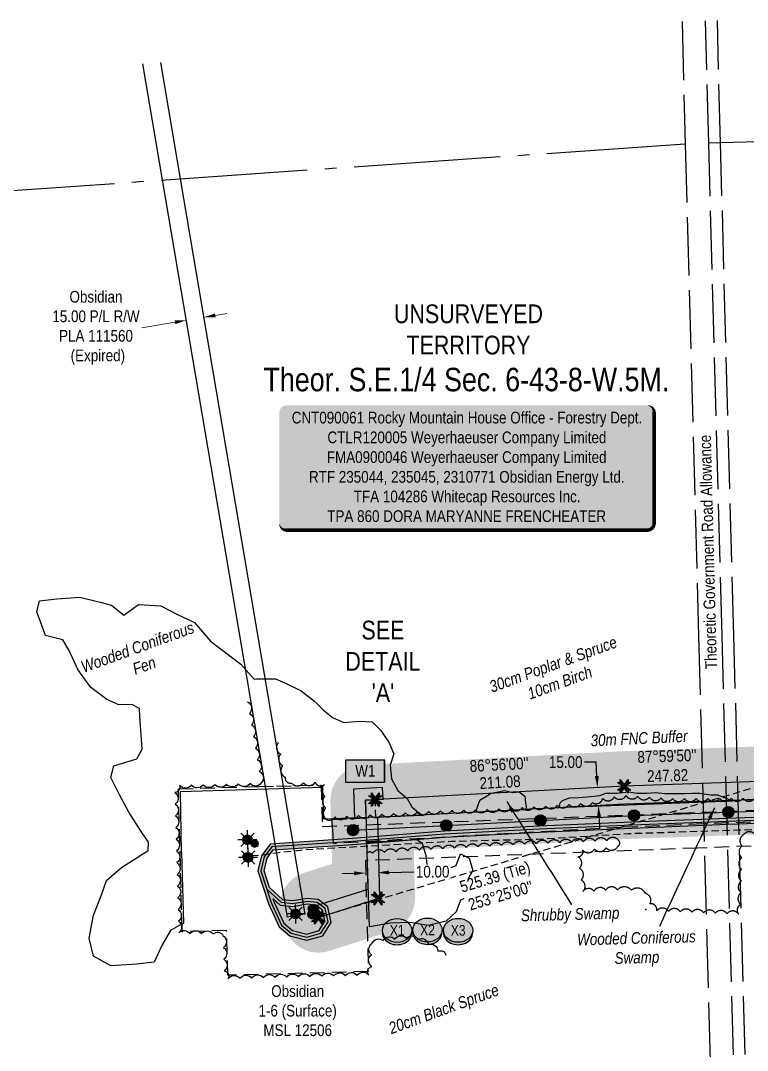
# Model space of a CAD drawing. Extents: x 623750 to 628258, y 5836052 to 5839376.
# Drawn here: x 625323 to 625943, y 5837167 to 5838045 of the extents above; entities that cross this region are included whole.
import ezdxf
from ezdxf.enums import TextEntityAlignment as Align

# ---------------------------------------------------------------- set-up
doc = ezdxf.new("R2010")
doc.units = 0
doc.header["$LTSCALE"] = 5
doc.header["$PDSIZE"] = 0.5
for name, pattern in [('0', [1, 1, 0]), ('foc-ACCESSROAD', [3.75, 2.5, -1.25]), ('foc-FLOWLINE', [3.75, 2.5, -1.25]), ('foc-QUARTERLINE', [33, 25, -3, 2, -3]), ('foc-TIELINE', [1.875, 1.25, -0.625]), ('foc-TRAV', [1.875, 1.25, -0.625]), ('foc-UNSURVEYED', [12.5, 10, -2.5]), ('POWERLINE5', [7.8, 2.4, -0.6, 0.6, -0.6, 0.6, -0.6, 2.4]), ('UG_PIPE', [1.875, 1.25, -0.625])]:
    doc.linetypes.add(name, pattern=pattern)
doc.layers.get('Defpoints').update_dxf_attribs({"color": 9})
for name, color, linetype in [('AS-PIPE-UG', 44, 'UG_PIPE'), ('AS-POWER', 104, 'foc-POWER'), ('AS-POWER-EXISTING', 72, 'POWERLINE5'), ('AS-ROADS', 254, 'Continuous'), ('AS-SURFACE IMPACT', 7, 'Continuous'), ('AS-SYMBOL', 7, 'Continuous'), ('C-AR', 13, 'foc-ACCESSROAD'), ('C-RW', 13, 'Continuous'), ('C-SYMBOL', 7, 'Continuous'), ('DETAIL-T', 7, 'Continuous'), ('F-EZE', 190, 'foc-FLOWLINE'), ('L-BD', 7, 'Continuous'), ('L-MON', 1, 'Continuous'), ('L-ROAD-T', 7, 'Continuous'), ('L-SECLBL', 7, 'Continuous'), ('L-SECQ', 8, 'foc-QUARTERLINE'), ('L-TIE', 7, 'foc-TIELINE'), ('L-UNS-T', 3, 'Continuous'), ('L-USEC', 7, 'foc-UNSURVEYED'), ('P-BUFFER-H 30m', 51, 'Continuous'), ('P-BUFFER-T', 40, 'Continuous'), ('P-CROSSINGS', 250, 'Continuous'), ('P-PROPOSED', 10, 'Continuous'), ('P-PROPOSED-H', 21, 'Continuous'), ('P-TEMP-BLOCKS', 250, 'Continuous'), ('P-TEMP-H', 41, 'Continuous'), ('P-TEMP_WORKSPACE', 46, 'Continuous'), ('P-TRAV', 4, 'foc-TRAV'), ('P-TXT', 4, 'Continuous'), ('Stick_Nest', 7, 'Continuous'), ('T-BUSH', 110, '0'), ('T-BUSH-T', 110, 'Continuous'), ('WETLAND', 143, 'Continuous')]:
    doc.layers.add(name, color=color, linetype=linetype)
doc.layers.add('C-RW-T', color=13, linetype='Continuous', lineweight=9)
doc.styles.add('175L', font='ARIALN.TTF', dxfattribs={"height": 20})
doc.styles.add('80', font='ARIALN.TTF', dxfattribs={"height": 10})
doc.styles.add('80CG', font='ARIALN.TTF', dxfattribs={"height": 10})
doc.styles.add('80L', font='ARIALN.TTF', dxfattribs={"height": 10})
doc.styles.add('80LS', font='ARIALNI.TTF', dxfattribs={"height": 10})
doc.styles.add('Crossing', font='ARIALN.TTF', dxfattribs={"height": 10})
doc.styles.add('foc-LtypeFont', font='ARIALN.TTF', dxfattribs={"height": 7.35})
doc.linetypes.add('foc-POWER', pattern='A,6,-1,["P",foc-LtypeFont,S=0.2,R=0,X=-0.625,Y=-0.75],-1.24,4', length=12.24)
doc.dimstyles.new('Compass 5 000', dxfattribs={"dimscale": 5, "dimtxt": 9, "dimasz": 2, "dimexe": 0.2, "dimexo": 0.0625, "dimgap": 0.5, "dimtad": 0, "dimtih": 1, "dimtoh": 1, "dimzin": 0, "dimdsep": 46, "dimtxsty": '80CG', "dimcen": 0.1, "dimse1": 1, "dimse2": 1, "dimclrd": 256, "dimclrt": 256, "dimaunit": 1, "dimadec": 4, "dimazin": 0, "dimtfac": 0.06, "dimtofl": 0, "dimtmove": 0, "dimatfit": 1, "dimfxl": 0.2, "dimtolj": 1, "dimtzin": 0, "dimlwd": -1, "dimarcsym": 0})

# ---------------------------------------------------------------- blocks, each defined once
blk = doc.blocks.new('LABEL_ROAD_THEORETIC')
at = {"layer": 'L-ROAD-T', "style": '80L'}
blk.add_text('Theoretic Government Road Allowance', height=10, dxfattribs=at).set_placement((0, 0), align=Align.MIDDLE_CENTER)
blk = doc.blocks.new('POWERPOLE')
h = blk.add_hatch(color=255)
edge = h.paths.add_edge_path()
edge.add_arc((0, 0), 0.96, 0, 360)
at = {"linetype": 'Continuous'}
for p, q in [((0.68, -0.68), (-0.68, 0.68)), ((-0.68, -0.68), (0.68, 0.68))]:
    blk.add_line(p, q, dxfattribs=at)
blk.add_circle((0, 0), 0.96, dxfattribs=at)
blk = doc.blocks.new('*U426')
h = blk.add_hatch(color=255)
edge = h.paths.add_edge_path()
edge.add_line((-154, -54), (154, -54))
edge.add_arc((154, -48), 6, 270, 360)
edge.add_line((160, -48), (160, 46.5))
edge.add_arc((154, 46.5), 6, 0, 90)
edge.add_line((154, 52.5), (-154, 52.5))
edge.add_arc((-154, 46.5), 6, 90, 180)
edge.add_line((-160, 46.5), (-160, -48))
edge.add_arc((-154, -48), 6, 180, 270)
at = {"color": 44, "flags": 128}
blk.add_lwpolyline([(-154, -54, 3, 3, 0), (154, -54, 3, 3, 0.414214), (160, -48, 3, 3, 0), (160, 46.5, 3, 0, 0.414214), (154, 52.5, 0, 0, 0), (-154, 52.5, 0, 0, 0.414214), (-160, 46.5, 0, 0, 0), (-160, -48, 0, 3, 0.414214)], format="xyseb", close=True, dxfattribs=at)
at = {"color": 44, "style": '80'}
blk.add_attdef('ENTER_TEXT_001', (-35.99, -5), '', height=10, dxfattribs=at)
blk = doc.blocks.new('GAS')
h = blk.add_hatch(color=255)
h.dxf.hatch_style = 1
edge = h.paths.add_edge_path()
edge.add_arc((0, 0), 0.9, 0, 360)
for p, q in [((-0.81, 0), (-1.62, 0)), ((-0.57, 0.57), (-1.14, 1.14)), ((0, 0.81), (0, 1.62)), ((0.57, 0.57), (1.14, 1.14)), ((1.62, 0), (0.81, 0)), ((-0.57, -0.57), (-1.14, -1.14)), ((0, -0.81), (0, -1.62)), ((1.14, -1.14), (0.57, -0.57))]:
    blk.add_line(p, q)
blk.add_circle((0, 0), 0.8)
blk = doc.blocks.new('RISER')
h = blk.add_hatch(color=255)
h.dxf.hatch_style = 1
edge = h.paths.add_edge_path()
edge.add_arc((0, 0), 0.7, 0, 360)
blk.add_hatch(color=48).paths.add_polyline_path([(0.58, -0.15), (-0.58, -0.15, 0.774597)])
at = {"color": 48}
blk.add_line((-0.58, -0.15), (0.58, -0.15), dxfattribs=at)
blk.add_circle((0, 0), 0.6, dxfattribs=at)
blk = doc.blocks.new('PIG')
h = blk.add_hatch(color=255)
h.dxf.hatch_style = 1
edge = h.paths.add_edge_path()
edge.add_arc((0, 0), 0.85, 0, 360)
at = {"layer": 'AS-SYMBOL'}
h = blk.add_hatch(color=48, dxfattribs=at)
h.dxf.hatch_style = 1
h.paths.add_polyline_path([(-0.1, 0, 1), (-0.55, 0, 1)])
h = blk.add_hatch(color=48, dxfattribs=at)
h.dxf.hatch_style = 1
h.paths.add_polyline_path([(0.1, 0, 1), (0.55, 0, 1)])
at = {"layer": 'AS-SYMBOL', "color": 48}
for centre, radius in [((0, 0), 0.75), ((-0.33, 0), 0.225), ((0.33, 0), 0.225)]:
    blk.add_circle(centre, radius, dxfattribs=at)
blk = doc.blocks.new('*D437')
at = {"layer": 'C-RW-T', "transparency": 16777216}
for p, q in [((625454.7, 5837787.7), (625426.49, 5837782.92)), ((625489.2, 5837793.55), (625499.06, 5837795.23))]:
    blk.add_line(p, q, dxfattribs=at)
for points in [[(625454.42, 5837789.35), (625454.98, 5837786.06), (625464.56, 5837789.38)], [(625488.93, 5837795.2), (625489.48, 5837791.91), (625479.34, 5837791.88)]]:
    blk.add_solid(points, dxfattribs=at)
at = {"layer": 'Defpoints', "color": 0, "transparency": 16777216}
for p in [(625479.34, 5837791.88), (625499.92, 5837580.78), (625514.71, 5837583.28)]:
    blk.add_point(p, dxfattribs=at)
at = {"layer": 'C-RW-T', "transparency": 16777216, "insert": (625387.4, 5837782.92), "char_height": 10, "attachment_point": 5, "style": '80CG'}
blk.add_mtext('\\A1;Obsidian\\P15.00 P/L R/W\\PPLA 111560\\P (Expired) ', dxfattribs=at)
blk = doc.blocks.new('*D438')
at = {"layer": 'Defpoints', "color": 0, "transparency": 16777216}
for p in [(625627.54, 5837318.09), (625617.76, 5837309.68), (625627.76, 5837309.95)]:
    blk.add_point(p, dxfattribs=at)
at = {"layer": 'P-TXT', "transparency": 16777216}
for p, q in [((625607.55, 5837317.55), (625597.55, 5837317.28)), ((625637.53, 5837318.36), (625658.75, 5837318.93))]:
    blk.add_line(p, q, dxfattribs=at)
for points in [[(625607.5, 5837319.22), (625607.59, 5837315.89), (625617.55, 5837317.82)], [(625637.49, 5837320.02), (625637.58, 5837316.69), (625627.54, 5837318.09)]]:
    blk.add_solid(points, dxfattribs=at)
at = {"layer": 'P-TXT', "transparency": 16777216, "insert": (625674.69, 5837318.93), "char_height": 10, "attachment_point": 5, "style": '80CG', "bg_fill": 3, "box_fill_scale": 1.1, "bg_fill_color": 256, "bg_fill_true_color": 13158600, "bg_fill_transparency": 0}
blk.add_mtext('\\A1;10.00', dxfattribs=at)
blk = doc.blocks.new('TEMP')
h = blk.add_hatch(color=255)
h.dxf.hatch_style = 1
h.paths.add_polyline_path([(0, 0.25), (-0.67, 1.15), (-0.67, 0.67), (-1.15, 0.67), (-0.25, 0), (-1.15, -0.67), (-0.67, -0.67), (-0.67, -1.15), (0, -0.25), (0.67, -1.15), (0.67, -0.67), (1.15, -0.67), (0.25, 0), (1.15, 0.67), (0.67, 0.67), (0.67, 1.15)])
h.paths.add_polyline_path([(0.57, 0.85), (0.57, 0.57), (0.85, 0.57), (0.08, 0), (0.85, -0.57), (0.57, -0.57), (0.57, -0.85), (0, -0.08), (-0.57, -0.85), (-0.57, -0.57), (-0.85, -0.57), (-0.08, 0), (-0.85, 0.57), (-0.57, 0.57), (-0.57, 0.85), (0, 0.08)], flags=16)
h = blk.add_hatch(color=1)
h.dxf.hatch_style = 1
h.paths.add_polyline_path([(0, 0.08), (-0.57, 0.85), (-0.57, 0.57), (-0.85, 0.57), (-0.08, 0), (-0.85, -0.57), (-0.57, -0.57), (-0.57, -0.85), (0, -0.08), (0.57, -0.85), (0.57, -0.57), (0.85, -0.57), (0.08, 0), (0.85, 0.57), (0.57, 0.57), (0.57, 0.85)])
at = {"color": 1}
for p, q in [((-0.08, 0), (0.08, 0)), ((0, 0.08), (0, -0.08))]:
    blk.add_line(p, q, dxfattribs=at)
at = {"color": 255, "flags": 128}
blk.add_lwpolyline([(-0.25, 0), (-1.15, 0.67), (-0.67, 0.67), (-0.67, 1.15), (0, 0.25), (0.67, 1.15), (0.67, 0.67), (1.15, 0.67), (0.25, 0), (1.15, -0.67), (0.67, -0.67), (0.67, -1.15), (0, -0.25), (-0.67, -1.15), (-0.67, -0.67), (-1.15, -0.67)], close=True, dxfattribs=at)
at = {"color": 1, "flags": 128}
blk.add_lwpolyline([(-0.08, 0), (-0.85, 0.57), (-0.57, 0.57), (-0.57, 0.85), (0, 0.08), (0.57, 0.85), (0.57, 0.57), (0.85, 0.57), (0.08, 0), (0.85, -0.57), (0.57, -0.57), (0.57, -0.85), (0, -0.08), (-0.57, -0.85), (-0.57, -0.57), (-0.85, -0.57)], close=True, dxfattribs=at)
blk = doc.blocks.new('xing2')
h = blk.add_hatch(color=50)
h.dxf.hatch_style = 1
edge = h.paths.add_edge_path()
edge.add_ellipse((0, 0), major_axis=(-12.5, 0), ratio=0.816297, start_angle=0, end_angle=360)
h = blk.add_hatch(color=250)
h.dxf.hatch_style = 1
edge = h.paths.add_edge_path()
edge.add_ellipse((0, -2.05), major_axis=(-12.5, 0), ratio=0.816297, start_angle=0, end_angle=180)
edge.add_line((12.5, -2.05), (12.5, 0))
edge.add_ellipse((0, 0), major_axis=(-12.5, 0), ratio=0.816297, start_angle=0, end_angle=180, ccw=False)
edge.add_line((-12.5, 0), (-12.5, -2.05))
at = {"color": 250}
blk.add_ellipse((0, 0), major_axis=(-12.5, 0), ratio=0.816297, dxfattribs=at)
blk.add_ellipse((0, -2.05), major_axis=(-12.5, 0), ratio=0.816297, start_param=0, end_param=3.141593, dxfattribs=at)
at = {"color": 250, "style": 'Crossing'}
blk.add_attdef('CROSSING', text='', height=9, dxfattribs=at).set_placement((0.09, 0.02), align=Align.MIDDLE_CENTER)
at = {"color": 250, "style": 'Crossing', "flags": 1}
for tag, p in [('OWNER', (0.09, -12.49)), ('DESCRIPTION', (0.09, -25.77)), ('LOCATION', (0.09, -39.3)), ('DWG_REF', (0.09, -52.84))]:
    blk.add_attdef(tag, text='', height=9, dxfattribs=at).set_placement(p, align=Align.MIDDLE_CENTER)
blk = doc.blocks.new('Temporary Area')
h = blk.add_hatch(color=191)
h.dxf.hatch_style = 1
h.paths.add_polyline_path([(-16.83, -9.44), (16.33, -9.44), (16.33, 9.05), (-16.83, 9.05)])
at = {"color": 250}
for points in [[(-17.03, -9.64), (16.53, -9.64), (16.53, 9.25), (-17.03, 9.25)], [(-16.93, -9.54), (16.43, -9.54), (16.43, 9.15), (-16.93, 9.15)]]:
    blk.add_lwpolyline(points, close=True, dxfattribs=at)
at = {"color": 250, "style": '80L'}
blk.add_attdef('TEMPORARY', text='', height=9, dxfattribs=at).set_placement((0, -0.15), align=Align.MIDDLE_CENTER)
blk = doc.blocks.new('*D568')
at = {"layer": 'Defpoints', "color": 0, "transparency": 16777216}
for p in [(625808.38, 5837390.21), (625815.35, 5837390.59), (625809.18, 5837375.24)]:
    blk.add_point(p, dxfattribs=at)
at = {"layer": 'P-TXT', "transparency": 16777216}
for p, q in [((625814.18, 5837412.41), (625804.18, 5837412.41)), ((625814.82, 5837400.57), (625814.18, 5837412.41)), ((625816.69, 5837365.63), (625817.23, 5837355.64))]:
    blk.add_line(p, q, dxfattribs=at)
for points in [[(625816.48, 5837400.66), (625813.15, 5837400.48), (625815.35, 5837390.59)], [(625818.35, 5837365.72), (625815.03, 5837365.54), (625816.16, 5837375.61)]]:
    blk.add_solid(points, dxfattribs=at)
at = {"layer": 'P-TXT', "transparency": 16777216, "insert": (625788.25, 5837412.41), "char_height": 10, "attachment_point": 5, "style": '80CG'}
blk.add_mtext('\\A1;15.00', dxfattribs=at)

msp = doc.modelspace()

# ---------------------------------------------------------------- hatches: boundary and pattern name
at = {"layer": 'AS-ROADS'}
h = msp.add_hatch(color=256, dxfattribs=at)
h.dxf.hatch_style = 1
h.paths.add_polyline_path([(626186.998, 5837397.854), (626180.38, 5837386.864), (626166.828, 5837378.817), (626145.12, 5837374.311), (626120.5, 5837372.069), (626085.756, 5837370.192), (626008.114, 5837367.334), (625926.333, 5837364.382), (625844.803, 5837361.146), (625765.685, 5837357.679), (625684.721, 5837353.426), (625606.352, 5837347.276), (625536.046, 5837342.577), (625528.716, 5837332.639), (625525.593, 5837319.632), (625534.489, 5837291.719), (625543.673, 5837271.914), (625552.801, 5837264.286), (625567.423, 5837260.593), (625581.01, 5837264.388), (625588.117, 5837275.691), (625585.241, 5837289.076), (625577.017, 5837295.182), (625567.686, 5837296.194), (625555.042, 5837294.054), (625546.941, 5837295.036), (625535.341, 5837305.513), (625530.781, 5837319.822), (625533.342, 5837330.487), (625538.694, 5837337.743), (625606.714, 5837342.29), (625685.047, 5837348.436), (625765.925, 5837352.685), (625845.011, 5837356.15), (625926.523, 5837359.386), (626008.298, 5837362.338), (626085.982, 5837365.196), (626120.862, 5837367.081), (626145.858, 5837369.357), (626168.662, 5837374.091), (626184.014, 5837383.206), (626191.282, 5837395.274)])
h = msp.add_hatch(color=256, dxfattribs=at)
h.dxf.hatch_style = 1
h.paths.add_polyline_path([(626186.998, 5837397.854), (626180.38, 5837386.864), (626166.828, 5837378.817), (626145.12, 5837374.311), (626120.5, 5837372.069), (626085.756, 5837370.192), (626008.114, 5837367.334), (625926.333, 5837364.382), (625844.803, 5837361.146), (625765.685, 5837357.679), (625684.721, 5837353.426), (625606.352, 5837347.276), (625536.046, 5837342.577), (625528.716, 5837332.639), (625525.593, 5837319.632), (625534.489, 5837291.719), (625543.673, 5837271.914), (625552.801, 5837264.286), (625567.423, 5837260.593), (625581.01, 5837264.388), (625588.117, 5837275.691), (625585.241, 5837289.076), (625577.017, 5837295.182), (625567.686, 5837296.194), (625555.042, 5837294.054), (625546.941, 5837295.036), (625535.341, 5837305.513), (625530.781, 5837319.822), (625533.342, 5837330.487), (625538.694, 5837337.743), (625606.714, 5837342.29), (625685.047, 5837348.436), (625765.925, 5837352.685), (625845.011, 5837356.15), (625926.523, 5837359.386), (626008.298, 5837362.338), (626085.982, 5837365.196), (626120.862, 5837367.081), (626145.858, 5837369.357), (626168.662, 5837374.091), (626184.014, 5837383.206), (626191.282, 5837395.274)])
at = {"layer": 'P-BUFFER-H 30m'}
h = msp.add_hatch(color=256, dxfattribs=at)
h.dxf.hatch_style = 1
edge = h.paths.add_edge_path()
edge.add_line((626126.239, 5837487.702), (626109.483, 5837476.794))
edge.add_arc((626125.845, 5837451.661), 29.989, 123.0639, 141.926794)
edge.add_line((626102.236, 5837470.155), (626070.741, 5837429.949))
edge.add_line((626070.741, 5837429.949), (625837.111, 5837421.781))
edge.add_arc((625838.159, 5837391.81), 29.989, 92.002442, 93.067642)
edge.add_line((625836.554, 5837421.756), (625615.865, 5837409.929))
edge.add_arc((625617.47, 5837379.983), 29.989, 93.067642, 181.537696)
edge.add_line((625587.491, 5837379.178), (625588.929, 5837325.639))
edge.add_line((625588.929, 5837325.639), (625565.054, 5837318.028))
edge.add_arc((625574.163, 5837289.455), 29.989, 107.68284, 197.68284)
edge.add_line((625545.591, 5837280.346), (625548.627, 5837270.822))
edge.add_arc((625577.199, 5837279.931), 29.989, 197.68284, 287.68284)
edge.add_line((625586.309, 5837251.359), (625638.816, 5837268.098))
edge.add_arc((625629.706, 5837296.671), 29.989, 287.68284, 361.537696)
edge.add_line((625659.685, 5837297.476), (625658.62, 5837337.139))
edge.add_line((625658.62, 5837337.139), (625840.149, 5837346.868))
edge.add_line((625840.149, 5837346.868), (626087.76, 5837355.525))
edge.add_arc((626086.712, 5837385.496), 29.989, 272.002442, 321.926599)
edge.add_line((626110.321, 5837367.003), (626153.226, 5837421.775))
edge.add_line((626153.226, 5837421.775), (626164.415, 5837429.058))
edge.add_arc((626148.054, 5837454.191), 29.989, 303.0639, 393.0639)
edge.add_line((626173.187, 5837470.553), (626167.733, 5837478.93))
edge.add_arc((626142.6, 5837462.569), 29.989, 33.0639, 123.0639)
at = {"layer": 'P-PROPOSED-H'}
h = msp.add_hatch(color=256, dxfattribs=at)
h.dxf.hatch_style = 1
h.paths.add_polyline_path([(626148.054, 5837454.191), (626142.6, 5837462.569), (626125.845, 5837451.661), (626085.741, 5837400.466), (625838.159, 5837391.81), (625617.47, 5837379.983), (625619.512, 5837303.913), (625574.163, 5837289.455), (625577.199, 5837279.931), (625629.706, 5837296.671), (625627.858, 5837365.523), (625838.822, 5837376.829), (626086.712, 5837385.496), (626132.69, 5837444.19)])
at = {"layer": 'P-TEMP-H'}
h = msp.add_hatch(color=256, dxfattribs=at)
h.dxf.hatch_style = 1
h.paths.add_polyline_path([(625631.908, 5837390.767), (625607.216, 5837389.444), (625607.893, 5837364.454), (625617.873, 5837364.987), (625617.47, 5837379.983), (625632.443, 5837380.785)])

# ---------------------------------------------------------------- linework, layer by layer
at = {"layer": 'AS-PIPE-UG', "flags": 128}
msp.add_lwpolyline([(626162.451, 5837363.507), (626159.215, 5837363.577), (626156.021, 5837364.301), (626143.758, 5837364.216), (626128.118, 5837363.217), (626128.117, 5837363.227), (626088.025, 5837360.717), (626008.112, 5837356.718), (625937.484, 5837354.371), (625841.663, 5837351.24), (625764.078, 5837346.45), (625690.598, 5837344.671), (625606.965, 5837339.937), (625563.69, 5837337.355), (625543.21, 5837335.102), (625528.61, 5837332.966), (625521.604, 5837332.442), (625518.281, 5837331.861), (625515.846, 5837331.929)], dxfattribs=at)
msp.add_lwpolyline([(626162.451, 5837363.507), (626159.215, 5837363.577), (626156.021, 5837364.301), (626143.758, 5837364.216), (626128.118, 5837363.217), (626128.117, 5837363.227), (626088.025, 5837360.717), (626008.112, 5837356.718), (625937.484, 5837354.371), (625841.663, 5837351.24), (625764.078, 5837346.45), (625690.598, 5837344.671), (625606.965, 5837339.937), (625563.69, 5837337.355), (625543.21, 5837335.102), (625528.61, 5837332.966), (625521.604, 5837332.442), (625518.281, 5837331.861), (625515.846, 5837331.929)], dxfattribs=at)
at = {"layer": 'AS-POWER'}
for p, q in [((625766.697, 5837362.748), (625846.64, 5837366.982)), ((625766.697, 5837362.748), (625846.64, 5837366.982)), ((625846.64, 5837366.982), (625927.103, 5837369.823)), ((625846.64, 5837366.982), (625927.103, 5837369.823)), ((625927.103, 5837369.823), (626007.626, 5837372.847)), ((625606.795, 5837354.464), (625686.286, 5837358.482)), ((625606.795, 5837354.464), (625686.286, 5837358.482)), ((625686.286, 5837358.482), (625766.697, 5837362.748)), ((625686.286, 5837358.482), (625766.697, 5837362.748))]:
    msp.add_line(p, q, dxfattribs=at)
at = {"layer": 'AS-ROADS', "flags": 128}
for points in [[(626008.114, 5837367.334), (625926.333, 5837364.382), (625844.803, 5837361.146), (625765.685, 5837357.679), (625684.721, 5837353.426), (625606.352, 5837347.276), (625536.046, 5837342.577), (625528.716, 5837332.639), (625525.593, 5837319.632), (625534.489, 5837291.719), (625543.673, 5837271.914), (625552.801, 5837264.286), (625567.423, 5837260.593), (625581.01, 5837264.388), (625588.117, 5837275.691), (625585.241, 5837289.076), (625577.017, 5837295.182), (625567.686, 5837296.194), (625555.042, 5837294.054), (625546.941, 5837295.036), (625535.341, 5837305.513), (625530.781, 5837319.822), (625533.342, 5837330.487), (625538.694, 5837337.743), (625606.714, 5837342.29), (625685.047, 5837348.436), (625765.925, 5837352.685), (625845.011, 5837356.15), (625926.523, 5837359.386), (626008.298, 5837362.338)], [(626008.206, 5837364.836), (625926.428, 5837361.884), (625844.907, 5837358.648), (625765.805, 5837355.182), (625684.884, 5837350.931), (625606.533, 5837344.783), (625537.37, 5837340.16), (625531.029, 5837331.563), (625528.187, 5837319.727), (625536.823, 5837292.628), (625545.706, 5837273.473), (625553.966, 5837266.57), (625567.391, 5837263.18), (625579.408, 5837266.536), (625585.459, 5837276.16), (625582.995, 5837287.63), (625576.072, 5837292.77), (625567.761, 5837293.671), (625555.101, 5837291.529), (625545.854, 5837292.649), (625533.412, 5837303.886)], [(626008.206, 5837364.836), (625926.428, 5837361.884), (625844.907, 5837358.648), (625765.805, 5837355.182), (625684.884, 5837350.931), (625606.533, 5837344.783), (625537.37, 5837340.16), (625531.029, 5837331.563), (625528.187, 5837319.727), (625536.823, 5837292.628), (625545.706, 5837273.473), (625553.966, 5837266.57), (625567.391, 5837263.18), (625579.408, 5837266.536), (625585.459, 5837276.16), (625582.995, 5837287.63), (625576.072, 5837292.77), (625567.761, 5837293.671), (625555.101, 5837291.529), (625545.854, 5837292.649), (625533.412, 5837303.886)]]:
    msp.add_lwpolyline(points, dxfattribs=at)
msp.add_lwpolyline([(625567.836, 5837291.148), (625555.16, 5837289.004), (625544.767, 5837290.262), (625538.356, 5837296.053), (625539.157, 5837293.537), (625547.739, 5837275.032), (625555.131, 5837268.854), (625567.359, 5837265.767), (625577.806, 5837268.684), (625582.801, 5837276.629), (625580.749, 5837286.184), (625575.127, 5837290.358)], close=True, dxfattribs=at)
msp.add_lwpolyline([(625567.836, 5837291.148), (625555.16, 5837289.004), (625544.767, 5837290.262), (625538.356, 5837296.053), (625539.157, 5837293.537), (625547.739, 5837275.032), (625555.131, 5837268.854), (625567.359, 5837265.767), (625577.806, 5837268.684), (625582.801, 5837276.629), (625580.749, 5837286.184), (625575.127, 5837290.358)], close=True, dxfattribs=at)
at = {"layer": 'C-AR'}
msp.add_lwpolyline([(625579.531, 5837392.873), (625580.528, 5837357.52), (625885.822, 5837368.964), (626095.524, 5837376.822), (626096.37, 5837346.353), (625900.6, 5837339.125), (625617.259, 5837328.425), (625619.796, 5837233.812), (625499.882, 5837230.596), (625498.885, 5837268.736), (625460.964, 5837267.773), (625457.697, 5837389.606), (625526.347, 5837391.661), (625541.492, 5837392.066), (625579.531, 5837392.873)], close=True, dxfattribs=at)
at = {"layer": 'F-EZE', "elevation": 984.76}
msp.add_lwpolyline([(625835.932, 5837356.792), (625590.07, 5837343.021), (625589.353, 5837356.208), (625588.961, 5837363.439), (625838.711, 5837376.81), (625905.395, 5837379.145), (626094.836, 5837385.78), (626172.6, 5837423.311), (626176.172, 5837424.949), (626184.503, 5837406.783), (626168.627, 5837399.501), (626096.055, 5837366.831), (625905.922, 5837359.708), (625835.932, 5837356.792)], close=True, dxfattribs=at)
msp.add_lwpolyline([(625835.932, 5837356.792), (625590.07, 5837343.021), (625589.353, 5837356.208), (625588.961, 5837363.439), (625838.711, 5837376.81), (625905.395, 5837379.145), (626094.836, 5837385.78), (626172.6, 5837423.311), (626176.172, 5837424.949), (626184.503, 5837406.783), (626168.627, 5837399.501), (626096.055, 5837366.831), (625905.922, 5837359.708), (625835.932, 5837356.792)], close=True, dxfattribs=at)
at = {"layer": 'L-SECQ'}
for p, q in [((626688.825, 5837961.162), (625920.362, 5837940.733)), ((625113.819, 5837886.125), (625890.207, 5837939.932)), ((625920.362, 5837940.733), (625910.303, 5837940.466))]:
    msp.add_line(p, q, dxfattribs=at)
at = {"layer": 'L-TIE'}
msp.add_line((626080.56, 5837429.828), (625577.199, 5837279.931), dxfattribs=at)
at = {"layer": 'L-USEC'}
for p, q in [((625887.51, 5838044.216), (625890.207, 5837939.931)), ((625910.303, 5837940.473), (625907.607, 5838044.75)), ((625920.36, 5837940.733), (625917.664, 5838045.017)), ((625890.207, 5837939.931), (625901.586, 5837519.795)), ((625921.684, 5837520.324), (625910.304, 5837940.46)), ((625931.74, 5837520.596), (625920.36, 5837940.733)), ((625901.586, 5837519.795), (625912.965, 5837099.657)), ((625933.063, 5837100.186), (625921.684, 5837520.324)), ((625943.119, 5837100.459), (625931.74, 5837520.596))]:
    msp.add_line(p, q, dxfattribs=at)
at = {"layer": 'P-PROPOSED', "flags": 128}
msp.add_lwpolyline([(626142.6, 5837462.569), (626125.845, 5837451.661), (626085.741, 5837400.466), (625838.159, 5837391.81), (625617.47, 5837379.983), (625619.512, 5837303.913), (625574.163, 5837289.455), (625577.199, 5837279.931), (625629.706, 5837296.671), (625627.858, 5837365.523), (625838.822, 5837376.829), (626086.712, 5837385.496), (626132.69, 5837444.19), (626148.054, 5837454.191)], close=True, dxfattribs=at)
at = {"layer": 'P-TEMP_WORKSPACE'}
msp.add_lwpolyline([(625631.908, 5837390.767), (625607.216, 5837389.444), (625607.893, 5837364.454), (625617.873, 5837364.987), (625617.47, 5837379.983), (625632.443, 5837380.785), (625631.908, 5837390.767)], close=True, dxfattribs=at)
at = {"layer": 'P-TRAV', "flags": 128}
msp.add_lwpolyline([(625626.266, 5837365.423), (625625.772, 5837380.436)], dxfattribs=at)
at = {"layer": 'Stick_Nest'}
for p in [(625924.793, 5837395.408), (625856.577, 5837286.721)]:
    msp.add_point(p, dxfattribs=at)
at = {"layer": 'T-BUSH', "flags": 128}
for points in [[(625584.277, 5837363.37, 0.3848452), (625591.419, 5837365.798, 0.5205671), (625601.402, 5837366.376, 0.5205671), (625611.385, 5837366.954, 0.5205671), (625621.369, 5837367.532, 0.5205671), (625631.352, 5837368.11, 0.5205671), (625641.335, 5837368.688, 0.5205671), (625651.319, 5837369.266, 0.5205671), (625661.302, 5837369.844, 0.5205671), (625671.285, 5837370.422, 0.5205671), (625681.268, 5837371, 0.5205671), (625691.262, 5837371.321, 0.5205671), (625701.259, 5837371.563, 0.5205671), (625711.256, 5837371.805, 0.5205671), (625721.253, 5837372.047, 0.5205671), (625731.238, 5837372.606, 0.5205671), (625741.221, 5837373.183, 0.5205671), (625751.204, 5837373.76, 0.5205671), (625761.188, 5837374.337, 0.5205671), (625771.171, 5837374.914, 0.5205671), (625781.143, 5837375.653, 0.5205671), (625791.116, 5837376.4, 0.5205671), (625801.088, 5837377.146, 0.5205671), (625811.06, 5837377.892, 0.5205671), (625819.837, 5837381.426, 0.5205671), (625829.752, 5837382.725, 0.5205671), (625839.669, 5837383.958, 0.5205671), (625849.645, 5837383.261, 0.5205671), (625859.621, 5837382.564, 0.5205671), (625869.596, 5837381.867, 0.5205671), (625879.577, 5837381.33, 0.5205671), (625889.577, 5837381.387, 0.5205671), (625899.577, 5837381.443, 0.5205671), (625909.577, 5837381.499, 0.5205671), (625919.577, 5837381.555, 0.5205671), (625929.576, 5837381.611, 0.5205671), (625939.576, 5837381.667, 0.5205671), (625949.576, 5837381.723, 0.5205671), (625959.549, 5837382.404, 0.5205671), (625969.516, 5837383.213, 0.5205671), (625979.483, 5837384.023, 0.5205671), (625989.45, 5837384.833, 0.5205671), (625999.417, 5837385.643, 0.5205671), (626009.39, 5837386.364, 0.5205671), (626019.377, 5837386.874, 0.5205671), (626029.364, 5837387.384, 0.5205671), (626039.351, 5837387.894, 0.5205671), (626049.338, 5837388.403, 0.5205671), (626059.325, 5837388.913, 0.5205671), (626069.312, 5837389.423, 0.5205671), (626079.299, 5837389.933, 0.5205671), (626089.296, 5837390.167, 0.5205671), (626099.294, 5837390.347, 0.5205671), (626108.556, 5837392.77, 0.5205671), (626107.295, 5837399.27, 0.5205671), (626100.107, 5837406.222, 0.5205671), (626092.92, 5837413.174, 0.5205671), (626085.732, 5837420.127, 0.5205671), (626078.544, 5837427.079, 0.5205671), (626071.356, 5837434.031, 0.5205671), (626064.168, 5837440.983, 0.5205671), (626056.98, 5837447.936, 0.5205671), (626049.792, 5837454.888, 0.5205671), (626052.169, 5837462.081, 0.5205671), (626058.998, 5837469.387, 0.5205671), (626065.827, 5837476.692, 0.5205671), (626072.655, 5837483.998, 0.5205671), (626079.484, 5837491.303, 0.5205671), (626086.313, 5837498.609, 0.5205671), (626093.141, 5837505.914, 0.5205671), (626099.97, 5837513.219, 0.5205671), (626106.799, 5837520.525, 0.5205671), (626113.627, 5837527.83, 0.5205671), (626120.456, 5837535.136, 0.5205671), (626127.342, 5837542.387, 0.5205671), (626134.276, 5837549.592, 0.5205671), (626141.211, 5837556.797, 0.5205671), (626148.145, 5837564.002, 0.5205671), (626155.079, 5837571.207, 0.5205671), (626162.014, 5837578.413, 0.5205671), (626168.948, 5837585.618, 0.5205671), (626175.882, 5837592.823, 0.5205671), (626182.817, 5837600.028, 0.5205671), (626189.751, 5837607.234, 0.5205671), (626196.685, 5837614.439, 0.5205671), (626197.967, 5837623.862, 0.5205671), (626197.783, 5837633.86, 0.5205671), (626197.599, 5837643.858, 0.5205671), (626197.415, 5837653.857, 0.5205671), (626197.231, 5837663.855, 0.5205671), (626197.047, 5837673.853, 0.5205671), (626196.862, 5837683.852, 0.5205671), (626196.549, 5837693.847, 0.5205671), (626196.224, 5837703.841, 0.5205671), (626195.899, 5837713.836, 0.5205671), (626195.573, 5837723.831, 0.5205671), (626195.248, 5837733.825, 0.5205671), (626194.923, 5837743.82, 0.5205671), (626194.597, 5837753.815, 0.5205671), (626194.272, 5837763.81, 0.5205671), (626193.947, 5837773.804, 0.5205671), (626193.622, 5837783.799, 0.5205671), (626193.296, 5837793.794, 0.5205671), (626192.973, 5837803.788, 0.5205671), (626192.657, 5837813.783, 0.5205671), (626192.34, 5837823.778, 0.5205671), (626192.024, 5837833.773, 0.5205671), (626191.707, 5837843.768, 0.5205671), (626191.391, 5837853.763, 0.5205671), (626191.074, 5837863.758, 0.5205671), (626190.758, 5837873.753, 0.5205671), (626190.442, 5837883.748, 0.5205671), (626190.125, 5837893.743, 0.5205671), (626189.809, 5837903.738, 0.5205671), (626189.492, 5837913.733, 0.5205671), (626188.998, 5837923.721, 0.5205671), (626188.462, 5837933.706, 0.5205671), (626187.925, 5837943.692, 0.5205671), (626187.388, 5837953.678, 0.5205671), (626186.852, 5837963.663, 0.5205671), (626185.588, 5837973.559, 0.5205671), (626183.677, 5837983.374, 0.5205671), (626176.217, 5837987.055, 0.5205671), (626166.259, 5837987.973, 0.5205671), (626163.497, 5837994.047, 0.5205671), (626165.344, 5838003.7, 0.5205671), (626160.322, 5838012.347, 0.5205671), (626155.255, 5838020.95, 0.5205671), (626146.492, 5838025.766, 0.5205671), (626137.728, 5838030.583, 0.5205671), (626129.64, 5838035.028, 0.5205671)], [(625543.152, 5837429.142, 0.5205671), (625545.028, 5837419.319, 0.5205671), (625546.904, 5837409.497, 0.5205671), (625548.78, 5837399.675, 0.5205671), (625554.426, 5837394.568, 0.5205671), (625564.42, 5837394.902, 0.5205671), (625574.415, 5837395.236, 0.5205671), (625582.313, 5837393.256, 0.5205671), (625582.969, 5837383.277, 0.5205671), (625583.624, 5837373.299, 0.5205671), (625584.277, 5837363.37, 0.5205671)], [(626143.774, 5837256.817, 0.5205671), (626146.348, 5837266.48, 0.5205671), (626148.922, 5837276.143, 0.5205671), (626151.496, 5837285.806, 0.5205671), (626154.07, 5837295.469, 0.5205671), (626156.644, 5837305.133, 0.5205671), (626155.852, 5837314.936, 0.5205671), (626152.574, 5837323.495, 0.5205671), (626143.257, 5837324.81, 0.5205671), (626133.67, 5837324.005, 0.5205671), (626125.749, 5837327.892, 0.5205671), (626128.451, 5837335.955, 0.5205671), (626127.514, 5837345.911, 0.5205671), (626126.576, 5837355.866, 0.5205671), (626119.568, 5837358.524, 0.5205671), (626109.608, 5837357.631, 0.5205671), (626099.648, 5837356.738, 0.5205671), (626089.688, 5837355.845, 0.5205671), (626079.703, 5837355.344, 0.5205671), (626069.711, 5837354.955, 0.5205671), (626059.718, 5837354.566, 0.5205671), (626049.726, 5837354.177, 0.5205671), (626039.733, 5837353.787, 0.5205671), (626029.741, 5837353.398, 0.5205671), (626019.748, 5837353.009, 0.5205671), (626009.756, 5837352.62, 0.5205671), (625999.762, 5837352.274, 0.5205671), (625989.768, 5837351.939, 0.5205671), (625979.773, 5837351.603, 0.5205671), (625969.779, 5837351.268, 0.5205671), (625959.785, 5837350.932, 0.5205671), (625949.79, 5837350.597, 0.5205671), (625939.796, 5837350.261, 0.5205671), (625938.889, 5837340.937, 0.5205671), (625938.664, 5837330.94, 0.5205671), (625938.438, 5837320.942, 0.5205671), (625938.213, 5837310.945, 0.5205671), (625937.987, 5837300.947, 0.5205671), (625937.762, 5837290.95, 0.5205671), (625935.927, 5837282.667, 0.5205671), (625925.936, 5837283.08, 0.5205671), (625915.944, 5837283.492, 0.5205671), (625905.953, 5837283.905, 0.5205671), (625895.961, 5837284.317, 0.5205671), (625885.97, 5837284.729, 0.5205671), (625875.978, 5837285.142, 0.5205671), (625865.987, 5837285.554, 0.5205671), (625860.114, 5837291.569, 0.5205671), (625856.172, 5837300.42, 0.5205671), (625844.479, 5837303.155, 0.4392139), (625832.302, 5837303.502, 0.5205671), (625822.321, 5837303.321, 0.5205671), (625812.364, 5837302.396, 0.5205671), (625802.879, 5837302.07, 0.5205671), (625801.44, 5837311.966, 0.5205671), (625800.001, 5837321.861, 0.5205671), (625798.562, 5837331.757, 0.5205671), (625802.846, 5837337.213, 0.5205671), (625812.789, 5837338.278, 0.5205671), (625822.732, 5837339.343, 0.5205671), (625832.675, 5837340.407, 0.5205671), (625833.253, 5837345.83, 0.5205671), (625823.262, 5837345.407, 0.5205671), (625813.271, 5837344.983, 0.5205671), (625803.28, 5837344.56, 0.5205671), (625793.289, 5837344.137, 0.5205671), (625783.298, 5837343.714, 0.5205671), (625773.307, 5837343.291, 0.5205671), (625763.316, 5837342.862, 0.5205671), (625753.33, 5837342.325, 0.5205671), (625743.345, 5837341.789, 0.5205671), (625733.359, 5837341.252, 0.5205671), (625723.374, 5837340.715, 0.5205671), (625713.388, 5837340.178, 0.5205671), (625703.403, 5837339.641, 0.5205671), (625693.417, 5837339.105, 0.5205671), (625683.431, 5837338.568, 0.5205671), (625673.446, 5837338.031, 0.5205671), (625663.467, 5837337.391, 0.5205671), (625653.49, 5837336.704, 0.5205671), (625643.514, 5837336.017, 0.5205671), (625633.537, 5837335.33, 0.5205671), (625623.561, 5837334.642, 0.5205671), (625618.459, 5837334.291)], [(626143.774, 5837256.817, 0.5205671), (626146.348, 5837266.48, 0.5205671), (626148.922, 5837276.143, 0.5205671), (626151.496, 5837285.806, 0.5205671), (626154.07, 5837295.469, 0.5205671), (626156.644, 5837305.133, 0.5205671), (626155.852, 5837314.936, 0.5205671), (626152.574, 5837323.495, 0.5205671), (626143.257, 5837324.81, 0.5205671), (626133.67, 5837324.005, 0.5205671), (626125.749, 5837327.892, 0.5205671), (626128.451, 5837335.955, 0.5205671), (626127.514, 5837345.911, 0.5205671), (626126.576, 5837355.866, 0.5205671), (626119.568, 5837358.524, 0.5205671), (626109.608, 5837357.631, 0.5205671), (626099.648, 5837356.738, 0.5205671), (626089.688, 5837355.845, 0.5205671), (626079.703, 5837355.344, 0.5205671), (626069.711, 5837354.955, 0.5205671), (626059.718, 5837354.566, 0.5205671), (626049.726, 5837354.177, 0.5205671), (626039.733, 5837353.787, 0.5205671), (626029.741, 5837353.398, 0.5205671), (626019.748, 5837353.009, 0.5205671), (626009.756, 5837352.62, 0.5205671), (625999.762, 5837352.274, 0.5205671), (625989.768, 5837351.939, 0.5205671), (625979.773, 5837351.603, 0.5205671), (625969.779, 5837351.268, 0.5205671), (625959.785, 5837350.932, 0.5205671), (625949.79, 5837350.597, 0.5205671), (625939.796, 5837350.261, 0.5205671), (625938.889, 5837340.937, 0.5205671), (625938.664, 5837330.94, 0.5205671), (625938.438, 5837320.942, 0.5205671), (625938.213, 5837310.945, 0.5205671), (625937.987, 5837300.947, 0.5205671), (625937.762, 5837290.95, 0.5205671), (625935.927, 5837282.667, 0.5205671), (625925.936, 5837283.08, 0.5205671), (625915.944, 5837283.492, 0.5205671), (625905.953, 5837283.905, 0.5205671), (625895.961, 5837284.317, 0.5205671), (625885.97, 5837284.729, 0.5205671), (625875.978, 5837285.142, 0.5205671), (625865.987, 5837285.554, 0.5205671), (625860.114, 5837291.569, 0.5205671), (625856.172, 5837300.42, 0.5205671), (625844.479, 5837303.155, 0.4392139), (625832.302, 5837303.502, 0.5205671), (625822.321, 5837303.321, 0.5205671), (625812.364, 5837302.396, 0.5205671), (625802.879, 5837302.07, 0.5205671), (625801.44, 5837311.966, 0.5205671), (625800.001, 5837321.861, 0.5205671), (625798.562, 5837331.757, 0.5205671), (625802.846, 5837337.213, 0.5205671), (625812.789, 5837338.278, 0.5205671), (625822.732, 5837339.343, 0.5205671), (625832.675, 5837340.407, 0.5205671), (625833.253, 5837345.83, 0.5205671), (625823.262, 5837345.407, 0.5205671), (625813.271, 5837344.983, 0.5205671), (625803.28, 5837344.56, 0.5205671), (625793.289, 5837344.137, 0.5205671), (625783.298, 5837343.714, 0.5205671), (625773.307, 5837343.291, 0.5205671), (625763.316, 5837342.862, 0.5205671), (625753.33, 5837342.325, 0.5205671), (625743.345, 5837341.789, 0.5205671), (625733.359, 5837341.252, 0.5205671), (625723.374, 5837340.715, 0.5205671), (625713.388, 5837340.178, 0.5205671), (625703.403, 5837339.641, 0.5205671), (625693.417, 5837339.105, 0.5205671), (625683.431, 5837338.568, 0.5205671), (625673.446, 5837338.031, 0.5205671), (625663.467, 5837337.391, 0.5205671), (625653.49, 5837336.704, 0.5205671), (625643.514, 5837336.017, 0.5205671), (625633.537, 5837335.33, 0.5205671), (625623.561, 5837334.642, 0.5205671), (625618.459, 5837334.291)]]:
    msp.add_lwpolyline(points, format="xyb", dxfattribs=at)
at = {"layer": 'T-BUSH', "linetype": 'ByBlock', "flags": 128}
msp.add_lwpolyline([(625516.765, 5837463.789, -0.5205671), (625518.429, 5837453.928, -0.5205671), (625520.094, 5837444.068, -0.5205671), (625521.758, 5837434.207, -0.5205671), (625523.422, 5837424.347, -0.5205671), (625525.087, 5837414.486, -0.5205671), (625526.751, 5837404.626, -0.5205671), (625528.415, 5837394.765, -0.5205671), (625518.734, 5837394.238, -0.5205671), (625508.738, 5837393.971, -0.5205671), (625498.742, 5837393.704, -0.5205671), (625488.745, 5837393.437, -0.5205671), (625478.749, 5837393.17, -0.5205671), (625468.752, 5837392.902, -0.5205671), (625458.756, 5837392.635, -0.5205671), (625454.779, 5837386.664, -0.5205671), (625455.049, 5837376.668, -0.5205671), (625455.32, 5837366.672, -0.5205671), (625455.59, 5837356.675, -0.5205671), (625455.861, 5837346.679, -0.5205671), (625456.132, 5837336.683, -0.5205671), (625456.402, 5837326.686, -0.5205671), (625456.673, 5837316.69, -0.5205671), (625456.943, 5837306.694, -0.5205671), (625457.214, 5837296.697, -0.5205671), (625457.485, 5837286.701, -0.5205671), (625457.755, 5837276.705, -0.5205671), (625458.026, 5837266.708, -0.5205671), (625467.429, 5837266.013, -0.5205671), (625477.429, 5837265.925, -0.5205671), (625487.428, 5837265.837, -0.5205671), (625496.001, 5837264.297, -0.5205671), (625496.264, 5837254.3, -0.5205671), (625496.528, 5837244.304, -0.5205671), (625496.792, 5837234.307, -0.5205671), (625500.207, 5837227.632, -0.5205671), (625510.203, 5837227.896, -0.5205671), (625520.2, 5837228.159, -0.5205671), (625530.196, 5837228.423, -0.5205671), (625540.193, 5837228.687, -0.5205671), (625550.189, 5837228.95, -0.5205671), (625560.186, 5837229.214, -0.5205671), (625570.182, 5837229.477, -0.5205671), (625580.179, 5837229.741, -0.5205671), (625590.175, 5837230.005, -0.5205671), (625600.172, 5837230.268, -0.5205671), (625610.168, 5837230.532, -0.5205671), (625620.165, 5837230.795, -0.5205671), (625622.671, 5837238.186, -0.5205671), (625622.438, 5837248.183, -0.5205671), (625622.926, 5837257.636, -0.5205671), (625632.607, 5837260.143, -0.5205671), (625642.502, 5837261.357, -0.5205671), (625652.474, 5837262.114, -0.5205671), (625662.144, 5837261.212, -0.5205671), (625671.115, 5837256.831, -0.5205671), (625679.264, 5837251.034, -0.5205671), (625686.025, 5837247.685, -0.5205671)], format="xyb", dxfattribs=at)
at = {"layer": 'WETLAND'}
for points in [[(625400.496, 5837546.351), (625411.076, 5837537.888), (625423.771, 5837546.88), (625442.815, 5837545.822), (625457.097, 5837538.417), (625471.379, 5837531.54), (625485.133, 5837515.67), (625511.053, 5837496.098), (625522.398, 5837483.335), (625524.277, 5837483.403), (625540.676, 5837483.403), (625549.14, 5837479.7), (625562.364, 5837473.352), (625574.002, 5837464.359), (625581.407, 5837456.954), (625589.342, 5837450.606), (625598.864, 5837446.374), (625612.088, 5837447.432), (625623.197, 5837446.903), (625630.602, 5837439.497), (625637.479, 5837428.918), (625641.711, 5837419.396), (625638.537, 5837409.874), (625639.595, 5837398.237), (625644.885, 5837388.186), (625652.82, 5837381.309), (625657.051, 5837374.433), (625661.283, 5837370.73), (625666.573, 5837367.027), (625581.936, 5837363.853), (625580.878, 5837390.831), (625459.213, 5837387.128), (625460.22, 5837335.756), (625460.45, 5837335.373), (625462.037, 5837275.069), (625460.979, 5837274.54), (625450.928, 5837268.722), (625443.523, 5837256.026), (625437.175, 5837241.744), (625421.834, 5837240.157), (625400.146, 5837238.57), (625385.335, 5837247.034), (625381.632, 5837262.374), (625385.335, 5837281.946), (625391.683, 5837298.345), (625396.443, 5837311.569), (625409.139, 5837322.678), (625431.885, 5837336.96), (625432.178, 5837344.287), (625425.887, 5837353.274), (625415.308, 5837369.672), (625407.373, 5837384.483), (625399.967, 5837399.295), (625402.612, 5837409.345), (625422.184, 5837415.164), (625426.945, 5837423.628), (625425.887, 5837435.794), (625424.829, 5837451.135), (625424.492, 5837458.227), (625417.953, 5837461.714), (625406.844, 5837461.185), (625396.793, 5837465.946), (625383.04, 5837475.997), (625371.931, 5837491.337), (625364.526, 5837507.736), (625359.236, 5837516.728), (625344.424, 5837520.431), (625337.019, 5837540.532), (625339.135, 5837550.054), (625353.946, 5837551.641), (625373.518, 5837553.228), (625390.975, 5837548.996), (625400.496, 5837546.351)], [(625711.536, 5837369.672), (625713.652, 5837376.02), (625715.239, 5837380.252), (625720.529, 5837383.425), (625724.761, 5837386.07), (625730.58, 5837387.128), (625736.398, 5837388.186), (625743.275, 5837386.599), (625748.565, 5837387.128), (625753.326, 5837383.425), (625753.855, 5837377.607), (625754.384, 5837373.904), (625753.855, 5837371.788), (625711.536, 5837369.672)], [(625930.534, 5837379.194), (625781.891, 5837373.375), (625782.949, 5837374.433), (625783.478, 5837377.607), (625785.594, 5837379.723), (625791.412, 5837381.838), (625798.818, 5837382.367), (625806.753, 5837382.896), (625817.332, 5837383.954), (625822.622, 5837386.07), (625831.615, 5837386.07), (625842.194, 5837387.128), (625849.071, 5837386.07), (625857.535, 5837386.07), (625864.941, 5837386.599), (625872.875, 5837385.541), (625880.81, 5837385.541), (625889.274, 5837385.541), (625896.15, 5837386.07), (625902.498, 5837386.07), (625912.02, 5837384.483), (625917.839, 5837384.483), (625923.657, 5837382.367), (625930.534, 5837379.194)], [(625620.731, 5837271.896), (625619.144, 5837326.381), (625618.615, 5837343.837), (625626.021, 5837344.366), (625661.462, 5837346.482), (625665.694, 5837343.308), (625668.868, 5837332.728), (625669.926, 5837322.678), (625682.092, 5837319.504), (625694.788, 5837324.265), (625698.491, 5837334.315), (625705.897, 5837330.612), (625709.07, 5837320.033), (625704.31, 5837312.098), (625705.368, 5837297.816), (625698.491, 5837294.642), (625694.788, 5837284.591), (625686.324, 5837276.656), (625670.984, 5837272.954), (625655.643, 5837275.598), (625638.716, 5837275.069), (625620.731, 5837271.896)]]:
    msp.add_lwpolyline(points, close=True, dxfattribs=at)

# ---------------------------------------------------------------- block references
at = {"layer": 'AS-POWER-EXISTING', "xscale": 4.998225049999985, "yscale": 4.998225049999985, "zscale": 4.998225049999985}
for p in [(625927.103, 5837369.823), (625766.697, 5837362.748), (625766.697, 5837362.748), (625846.64, 5837366.982), (625846.64, 5837366.982), (625606.795, 5837354.464), (625606.795, 5837354.464), (625686.286, 5837358.482), (625686.286, 5837358.482)]:
    msp.add_blockref('POWERPOLE', p, dxfattribs=at)
at = {"layer": 'AS-POWER-EXISTING', "color": 6, "xscale": 4.998225049999985, "yscale": 4.998225049999985, "zscale": 4.998225049999985}
for p in [(625927.104, 5837369.825), (625766.698, 5837362.75), (625846.641, 5837366.984), (625606.796, 5837354.466), (625686.287, 5837358.484)]:
    msp.add_blockref('POWERPOLE', p, dxfattribs=at)
at = {"layer": 'AS-POWER-EXISTING', "color": 1, "xscale": 4.998225049999985, "yscale": 4.998225049999985, "zscale": 4.998225049999985}
for p in [(625927.104, 5837369.825), (625766.698, 5837362.75), (625846.641, 5837366.984), (625606.796, 5837354.466), (625686.287, 5837358.484)]:
    msp.add_blockref('POWERPOLE', p, dxfattribs=at)
at = {"layer": 'AS-SURFACE IMPACT'}
ref = msp.add_blockref('*U426', (625703.811, 5837664.304), dxfattribs=dict(at, xscale=0.99964501, yscale=0.99964501, zscale=0.99964501))
ref.add_attrib('ENTER_TEXT_001', 'CNT090061 Rocky Mountain House Office - Forestry Dept.', (625554.451, 5837701.329), dxfattribs={"layer": '0', "color": 44, "height": 9.99645, "style": '80'})
ref.add_attrib('ENTER_TEXT_002', 'CTLR120005 Weyerhaeuser Company Limited', (625584.931, 5837684.491), dxfattribs={"layer": '0', "color": 44, "height": 9.99645, "style": '80'})
ref.add_attrib('ENTER_TEXT_003', 'FMA0900046 Weyerhaeuser Company Limited', (625584.399, 5837667.653), dxfattribs={"layer": '0', "color": 44, "height": 9.99645, "style": '80'})
ref.add_attrib('ENTER_TEXT_004', 'RTF 235044, 235045, 2310771 Obsidian Energy Ltd.', (625569.197, 5837650.815), dxfattribs={"layer": '0', "color": 44, "height": 9.99645, "style": '80'})
ref.add_attrib('ENTER_TEXT_005', 'TFA 104286 Whitecap Resources Inc.', (625607.399, 5837634.114), dxfattribs={"layer": '0', "color": 44, "height": 9.99645, "style": '80'})
ref.add_attrib('ENTER_TEXT_006', 'TPA 860 DORA MARYANNE FRENCHEATER', (625584.778, 5837617.275), dxfattribs={"layer": '0', "color": 44, "height": 9.99645, "style": '80'})
at = {"layer": 'AS-SYMBOL', "color": 6}
for name, p, xscale, yscale, zscale in [('GAS', (625516.66, 5837346.207), 4.998225049999985, 4.998225049999985, 4.998225049999985), ('GAS', (625517.256, 5837331.102), 4.998225049999985, 4.998225049999985, 4.998225049999985), ('RISER', (625522.836, 5837342.88), 4.998225049999985, 4.998225049999985, 4.998225049999985), ('RISER', (625515.85, 5837331.885), 4.998225049999985, 4.998225049999985, 4.998225049999985), ('GAS', (625557.742, 5837282.945), 4.998225049999985, 4.998225049999985, 4.998225049999985), ('PIG', (625572.064, 5837282.511), 4.999999999999991, 4.999999999999991, 4.999999999999991), ('RISER', (625571.491, 5837287.538), 4.998225049999985, 4.998225049999985, 4.998225049999985), ('PIG', (625574.413, 5837283.65), 4.999999999999991, 4.999999999999991, 4.999999999999991), ('RISER', (625573.942, 5837287.826), 4.998225049999985, 4.998225049999985, 4.998225049999985)]:
    msp.add_blockref(name, p, dxfattribs=dict(at, xscale=xscale, yscale=yscale, zscale=zscale))
at = {"layer": 'AS-SYMBOL', "color": 1}
for name, p, xscale, yscale, zscale in [('GAS', (625516.66, 5837346.207), 4.998225049999985, 4.998225049999985, 4.998225049999985), ('GAS', (625517.256, 5837331.102), 4.998225049999985, 4.998225049999985, 4.998225049999985), ('RISER', (625522.836, 5837342.88), 4.998225049999985, 4.998225049999985, 4.998225049999985), ('RISER', (625515.85, 5837331.885), 4.998225049999985, 4.998225049999985, 4.998225049999985), ('GAS', (625557.742, 5837282.945), 4.998225049999985, 4.998225049999985, 4.998225049999985), ('PIG', (625572.064, 5837282.511), 4.999999999999991, 4.999999999999991, 4.999999999999991), ('RISER', (625571.491, 5837287.538), 4.998225049999985, 4.998225049999985, 4.998225049999985), ('PIG', (625574.413, 5837283.65), 4.999999999999991, 4.999999999999991, 4.999999999999991), ('RISER', (625573.942, 5837287.826), 4.998225049999985, 4.998225049999985, 4.998225049999985)]:
    msp.add_blockref(name, p, dxfattribs=dict(at, xscale=xscale, yscale=yscale, zscale=zscale))
at = {"layer": 'L-MON', "xscale": 4.999999999999994, "yscale": 4.999999999999994, "zscale": 4.999999999999994}
for p in [(625838.159, 5837391.81), (625625.772, 5837380.436), (625628.128, 5837296.164), (625577.199, 5837279.931)]:
    msp.add_blockref('TEMP', p, dxfattribs=at)
at = {"layer": 'L-SECLBL', "rotation": 91.52301759941881}
msp.add_blockref('LABEL_ROAD_THEORETIC', (625909.754, 5837591.69), dxfattribs=at)
at = {"layer": 'P-CROSSINGS', "color": 2, "xscale": 0.99964501, "yscale": 0.99964501, "zscale": 0.99964501}
for p, values in [((625644.342, 5837268.902), {'CROSSING': 'X1'}), ((625670.256, 5837269.237), {'CROSSING': 'X2'}), ((625696.411, 5837268.932), {'CROSSING': 'X3'})]:
    msp.add_blockref('xing2', p, dxfattribs=at).add_auto_attribs(values)
at = {"layer": 'P-TEMP-BLOCKS'}
ref = msp.add_blockref('Temporary Area', (625617.273, 5837404.994), dxfattribs=at)
ref.add_attrib('TEMPORARY', 'W1', dxfattribs={"layer": '0', "color": 250, "height": 10, "style": '80L'}).set_placement((625617.273, 5837404.994), align=Align.MIDDLE_CENTER)

# ---------------------------------------------------------------- texts
at = {"layer": 'C-RW', "insert": (625559.527, 5837200.356), "char_height": 10, "attachment_point": 5, "style": '80CG'}
msp.add_mtext('\\A1;Obsidian\\P1-6 (Surface)\\PMSL 12506', dxfattribs=at)
at = {"layer": 'DETAIL-T', "color": 3, "insert": (625632.276, 5837498.401), "char_height": 16, "width": 63.63613, "attachment_point": 5, "style": '80CG'}
msp.add_mtext("SEE\\PDETAIL\\P'A'", dxfattribs=at)
at = {"layer": 'L-BD', "style": '80L'}
for s, p in [("86°56'00''", (625731.452, 5837410.35)), ('211.08', (625732.254, 5837395.377))]:
    msp.add_text(s, height=9.9965, rotation=3.0676, dxfattribs=at).set_placement(p, align=Align.MIDDLE)
at = {"layer": 'L-BD', "insert": (625874.487, 5837422.64), "char_height": 9.99645, "width": 50.71056, "attachment_point": 2, "rotation": 2.003, "style": '80L'}
msp.add_mtext("87°59'50'' 247.82", dxfattribs=at)
at = {"layer": 'P-BUFFER-T', "insert": (625850.576, 5837437.79), "char_height": 10, "width": 120.91173, "attachment_point": 2, "rotation": 2.745659, "style": '80LS'}
msp.add_mtext('30m FNC Buffer', dxfattribs=at)
at = {"layer": 'T-BUSH-T', "char_height": 10, "width": 120.91173, "attachment_point": 2, "rotation": 20, "style": '80LS'}
for s, insert in [('30cm Poplar & Spruce\\P10cm Birch ', (625775.801, 5837500.598)), ('20cm Black Spruce', (625682.481, 5837206.57))]:
    msp.add_mtext(s, dxfattribs=dict(at, insert=insert))
at = {"layer": 'WETLAND', "char_height": 10, "width": 120.91173, "attachment_point": 2, "style": '80LS'}
for s, insert, rotation in [('Wooded Coniferous\\PFen', (625421.091, 5837515.188), 20), ('Shrubby Swamp', (625791.885, 5837287.754), 1.53294), ('Wooded Coniferous\\PSwamp', (625848.462, 5837267.41), 1.53294)]:
    msp.add_mtext(s, dxfattribs=dict(at, insert=insert, rotation=rotation))

# ---------------------------------------------------------------- dimensions: what is measured, and where the dimension line sits
at = {"layer": 'C-RW-T'}
dim = msp.add_linear_dim(base=(625479.345, 5837791.883), p1=(625499.92, 5837580.777), p2=(625514.709, 5837583.284), angle=9.621933, text='Obsidian\\P15.00 P/L R/W\\PPLA 111560\\P (Expired) ', dimstyle='Compass 5 000', dxfattribs=at)
dim.commit()
dim.dimension.update_dxf_attribs({"geometry": '*D437', "text_midpoint": (625387.402, 5837782.922), "dimtype": 161})
at = {"layer": 'P-TXT'}
dim = msp.add_linear_dim(base=(625815.353, 5837390.588), p1=(625809.181, 5837375.241), p2=(625808.379, 5837390.214), angle=93.067642, text='15.00', dimstyle='Compass 5 000', dxfattribs=at)
dim.commit()
dim.dimension.update_dxf_attribs({"geometry": '*D568', "text_midpoint": (625788.245, 5837412.411), "dimtype": 161})

# ---------------------------------------------------------------- leaders
at = {"layer": 'WETLAND', "path_type": 1}
msp.add_leader([(625915.279, 5837373.567), (625868.239, 5837272.199)], dimstyle='Compass 5 000', override={"dimgap": 0.5, "dimtad": 0}, dxfattribs=at)

# ---------------------------------------------------------------- next in the draw order: texts
at = {"layer": 'C-SYMBOL', "color": 3, "insert": (625703.496, 5837748.814), "char_height": 20, "width": 352.72851, "attachment_point": 2, "style": '175L', "bg_fill": 3, "box_fill_scale": 1.15, "bg_fill_color": 256, "bg_fill_true_color": 256, "bg_fill_transparency": 0}
msp.add_mtext('Theor. S.E.1/4 Sec. 6-43-8-W.5M.', dxfattribs=at)
at = {"layer": 'L-BD', "insert": (625726.487, 5837319.438), "char_height": 9.99645, "width": 61.14923, "attachment_point": 2, "rotation": 16.6068, "style": '80L', "bg_fill": 3, "box_fill_scale": 1, "bg_fill_color": 256, "bg_fill_transparency": 0}
msp.add_mtext("525.39 (Tie)\\P253{\\fArial|b0|i0|c0|p34;°}25'00''", dxfattribs=at)
at = {"layer": 'L-UNS-T', "color": 3, "insert": (625705.255, 5837781.441), "char_height": 15.99432, "attachment_point": 5, "style": '80L', "bg_fill": 3, "box_fill_scale": 1.15, "bg_fill_color": 256, "bg_fill_true_color": 256, "bg_fill_transparency": 0}
msp.add_mtext_dynamic_manual_height_columns('UNSURVEYED TERRITORY', width=126.45864, gutter_width=47.517, heights=[0], dxfattribs=at)

# ---------------------------------------------------------------- next in the draw order: dimensions: what is measured, and where the dimension line sits
at = {"layer": 'P-TXT'}
dim = msp.add_linear_dim(base=(625627.539, 5837318.088), p1=(625617.764, 5837309.683), p2=(625627.757, 5837309.951), angle=1.537696, text='10.00', dimstyle='Compass 5 000', override={"dimtfill": 1}, dxfattribs=at)
dim.commit()
dim.dimension.update_dxf_attribs({"geometry": '*D438', "text_midpoint": (625674.687, 5837318.926), "dimtype": 161})

# ---------------------------------------------------------------- next in the draw order: linework, layer by layer
at = {"layer": 'C-RW'}
msp.add_lwpolyline([(625442.505, 5838009.19), (625459.304, 5837910.095), (625547.42, 5837390.335), (625565.68, 5837282.639), (625550.891, 5837280.131), (625532.275, 5837389.93), (625444.265, 5837909.054), (625427.466, 5838008.149)], dxfattribs=at)

# ---------------------------------------------------------------- next in the draw order: leaders
at = {"layer": 'WETLAND', "path_type": 1}
msp.add_leader([(625738.057, 5837378.73), (625793.254, 5837290.798)], dimstyle='Compass 5 000', override={"dimgap": 0.5, "dimtad": 0}, dxfattribs=at)

doc.saveas('drawing.dxf')
